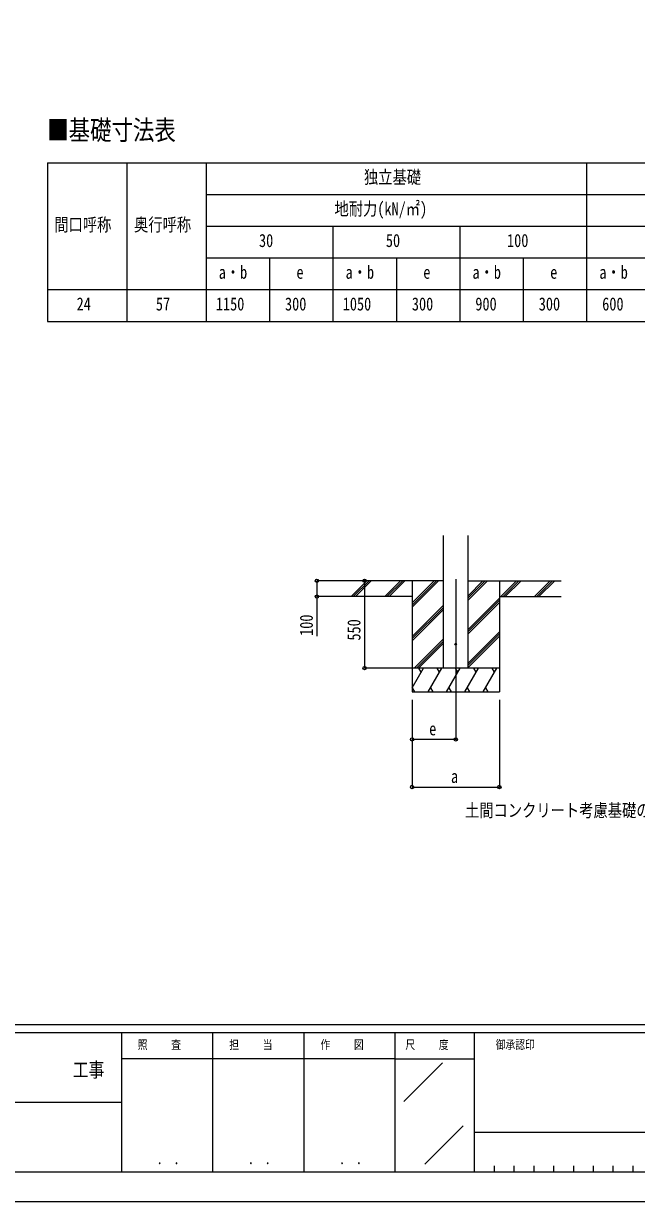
# Model space of a CAD drawing. Units: millimetres, scale not verified. Extents: x -10512 to 10512, y -7425 to 7425.
# Drawn here: x 2621 to 6485, y -7425 to 0 of the extents above; entities that cross this region are included whole.
import ezdxf
from ezdxf.enums import TextEntityAlignment as Align

# ---------------------------------------------------------------- set-up
doc = ezdxf.new("R2010")
doc.units = ezdxf.units.MM
doc.header["$LTSCALE"] = 40
doc.layers.add('0-1_TABLE1', color=7, linetype='Continuous', lineweight=18)
for name, color, linetype in [('0-2_USER1', 3, 'Continuous'), ('0-3_YKK_12', 2, 'Continuous'), ('0-4_YKK_13', 4, 'Continuous'), ('0-5_YKK_A1', 4, 'Continuous'), ('0-6_YKK_D', 6, 'Continuous'), ('0-7_YKK_ZWAK', 7, 'Continuous')]:
    doc.layers.add(name, color=color, linetype=linetype)
doc.styles.add('ＭＳ ゴシック', font='')
doc.styles.get('ＭＳ ゴシック').set_extended_font_data('MS Gothic')

msp = doc.modelspace()

# ---------------------------------------------------------------- linework, layer by layer
at = {"layer": '0-1_TABLE1'}
for p, q in [((2771.55, -877.22), (8571.55, -877.22)), ((2771.55, -877.22), (2771.55, -1877.22)), ((3271.55, -877.22), (3271.55, -1877.22)), ((3771.55, -877.22), (3771.55, -1877.22)), ((6171.55, -877.22), (6171.55, -1877.22)), ((3771.55, -1077.22), (8571.55, -1077.22)), ((3771.55, -1277.22), (8571.55, -1277.22)), ((4571.55, -1277.22), (4571.55, -1877.22)), ((5371.55, -1277.22), (5371.55, -1877.22)), ((3771.55, -1477.22), (8571.55, -1477.22)), ((2771.55, -1677.22), (8571.55, -1677.22)), ((2771.55, -1877.22), (8571.55, -1877.22))]:
    msp.add_line(p, q, dxfattribs=at)
for points in [[(4171.55, -1477.22), (4171.55, -1677.22), (4171.55, -1877.22)], [(4971.55, -1477.22), (4971.55, -1677.22), (4971.55, -1877.22)], [(5771.55, -1477.22), (5771.55, -1677.22), (5771.55, -1877.22)]]:
    msp.add_lwpolyline(points, dxfattribs=at)
at = {"layer": '0-3_YKK_12'}
msp.add_line((5345.98, -3503.29), (5345.98, -4262.5), dxfattribs=at)
at = {"layer": '0-4_YKK_13'}
msp.add_circle((5345.98, -3912.5), 5, dxfattribs=at)
at = {"layer": '0-5_YKK_A1'}
for p, q in [((5268.23, -4062.5), (5268.23, -3227.15)), ((5423.73, -4062.5), (5423.73, -3227.15)), ((5268.23, -3512.5), (4620.03, -3512.5)), ((4686.71, -3611.1), (4785.31, -3512.5)), ((4699.45, -3612.5), (4799.45, -3512.5)), ((4713.6, -3612.5), (4813.6, -3512.5)), ((4898.85, -3611.1), (4997.44, -3512.5)), ((4911.59, -3612.5), (5011.59, -3512.5)), ((4925.73, -3612.5), (5025.73, -3512.5)), ((5070.98, -3512.5), (5070.98, -4212.5)), ((5070.98, -3679.38), (5237.86, -3512.5)), ((5070.98, -3665.24), (5223.72, -3512.5)), ((5070.98, -3651.1), (5209.58, -3512.5)), ((5423.73, -3635), (5546.23, -3512.5)), ((5423.73, -3620.86), (5532.09, -3512.5)), ((5423.73, -3606.71), (5517.94, -3512.5)), ((5423.73, -3512.5), (6011.6, -3512.5)), ((5620.98, -3512.5), (5620.98, -4212.5)), ((5630.08, -3612.5), (5730.08, -3512.5)), ((5644.22, -3612.5), (5744.22, -3512.5)), ((5658.36, -3612.5), (5758.36, -3512.5)), ((5842.21, -3612.5), (5942.21, -3512.5)), ((5856.35, -3612.5), (5956.35, -3512.5)), ((5870.49, -3612.5), (5970.49, -3512.5)), ((5070.98, -3612.5), (4620.03, -3612.5)), ((5423.73, -3818.84), (5620.98, -3621.6)), ((5423.73, -3832.99), (5620.98, -3635.74)), ((5620.98, -3612.5), (6011.6, -3612.5)), ((5070.98, -3863.23), (5268.23, -3665.98)), ((5070.98, -3877.37), (5268.23, -3680.12)), ((5070.98, -3891.51), (5268.23, -3694.26)), ((5423.73, -3847.13), (5620.98, -3649.88)), ((5423.73, -4030.97), (5620.98, -3833.73)), ((5423.73, -4045.12), (5620.98, -3847.87)), ((5083.84, -4062.5), (5268.23, -3878.11)), ((5097.98, -4062.5), (5268.23, -3892.25)), ((5112.12, -4062.5), (5268.23, -3906.39)), ((5423.73, -4059.26), (5620.98, -3862.01)), ((5620.98, -4062.5), (5070.98, -4062.5)), ((5070.98, -4187.95), (5143.41, -4062.5)), ((5128.41, -4088.48), (5113.41, -4062.5)), ((5172.28, -4212.5), (5258.88, -4062.5)), ((5243.88, -4088.48), (5228.88, -4062.5)), ((5287.75, -4212.5), (5374.35, -4062.5)), ((5359.35, -4088.48), (5344.35, -4062.5)), ((5403.22, -4212.5), (5489.82, -4062.5)), ((5474.82, -4088.48), (5459.82, -4062.5)), ((5518.69, -4212.5), (5605.29, -4062.5)), ((5590.29, -4088.48), (5575.29, -4062.5)), ((5070.98, -4212.5), (5620.98, -4212.5)), ((5071.8, -4186.52), (5086.8, -4212.5)), ((5187.27, -4186.52), (5202.27, -4212.5)), ((5302.74, -4186.52), (5317.74, -4212.5)), ((5418.22, -4186.52), (5433.21, -4212.5)), ((5533.68, -4186.52), (5548.68, -4212.5))]:
    msp.add_line(p, q, dxfattribs=at)
at = {"layer": '0-6_YKK_D'}
for p, q in [((4619.03, -3512.5), (4469.98, -3512.5)), ((4770.25, -3512.5), (4771.98, -3512.5)), ((4770.98, -3512.5), (4770.98, -4062.5)), ((4619.03, -3612.5), (4469.98, -3612.5)), ((5069.98, -4062.5), (4769.98, -4062.5)), ((5070.98, -4262.5), (5070.98, -4813.5)), ((5070.98, -4262.5), (5070.98, -4513.5)), ((5345.98, -4263.5), (5345.98, -4513.5)), ((5620.98, -4262.5), (5620.98, -4813.5)), ((5345.98, -4512.5), (5070.98, -4512.5)), ((5070.98, -4812.5), (5620.98, -4812.5))]:
    msp.add_line(p, q, dxfattribs=at)
msp.add_lwpolyline([(4470.98, -3512.5), (4470.98, -3612.5), (4470.98, -3861)], dxfattribs=at)
for centre in [(4470.98, -3512.5), (4770.98, -3512.5), (4470.98, -3612.5), (4770.98, -4062.5), (5070.98, -4512.5), (5345.98, -4512.5), (5070.98, -4812.5), (5620.98, -4812.5)]:
    msp.add_circle(centre, 10.62, dxfattribs=at)
at = {"layer": '0-7_YKK_ZWAK'}
for p, q in [((9737.55, -6312.5), (-9762.45, -6312.5)), ((3237.55, -6362.5), (-12.45, -6362.5)), ((3812.55, -6362.5), (3812.55, -7237.5)), ((4387.55, -6362.5), (4387.55, -7237.5)), ((4962.55, -6362.5), (4962.55, -7237.5)), ((5462.55, -6362.5), (4962.55, -6362.5)), ((8043.8, -6362.5), (5462.55, -6362.5)), ((5462.55, -6362.5), (5462.55, -7237.5)), ((4962.55, -6525), (3237.55, -6525)), ((4962.55, -6525), (5462.55, -6525)), ((5017.76, -6795.73), (5262.59, -6550.9)), ((-12.45, -6800), (3237.55, -6800)), ((5151.68, -7189.97), (5392.23, -6949.42)), ((5462.55, -6987.5), (8043.8, -6987.5)), ((5587.55, -7200), (5587.55, -7237.5)), ((5712.55, -7200), (5712.55, -7237.5)), ((5837.55, -7200), (5837.55, -7237.5)), ((5962.55, -7200), (5962.55, -7237.5)), ((6087.55, -7200), (6087.55, -7237.5)), ((6212.55, -7200), (6212.55, -7237.5)), ((6337.55, -7200), (6337.55, -7237.5)), ((6462.55, -7200), (6462.55, -7237.5)), ((-12.45, -7237.5), (3237.55, -7237.5)), ((3237.55, -7237.5), (4962.55, -7237.5)), ((4962.55, -7237.5), (5462.55, -7237.5)), ((5462.55, -7237.5), (8043.8, -7237.5))]:
    msp.add_line(p, q, dxfattribs=at)
msp.add_lwpolyline([(-10512.5, -7425), (10512.5, -7425), (10512.5, 7425), (-10512.5, 7425)], close=True, dxfattribs=at)
msp.add_lwpolyline([(4962.55, -6362.5), (3237.55, -6362.5), (3237.55, -7237.5)], dxfattribs=at)

# ---------------------------------------------------------------- texts
at = {"layer": '0-1_TABLE1', "style": 'ＭＳ ゴシック', "width": 0.8}
for s, p in [('独立基礎', (4767.55, -1033.47)), ('地耐力(kN/㎡)', (4581.55, -1233.47)), ('間口呼称', (2814.55, -1333.47)), ('奥行呼称', (3317.55, -1333.47)), ('30', (4105.55, -1433.47)), ('50', (4905.55, -1433.47)), ('100', (5669.55, -1433.47)), ('a・b', (3851.55, -1633.47)), ('e', (4341.55, -1633.47)), ('a・b', (4651.55, -1633.47)), ('e', (5141.55, -1633.47)), ('a・b', (5451.55, -1633.47)), ('e', (5941.55, -1633.47)), ('a・b', (6251.55, -1633.47)), ('24', (2955.55, -1833.47)), ('57', (3455.55, -1833.47)), ('1150', (3833.55, -1833.47)), ('300', (4269.55, -1833.47)), ('1050', (4633.55, -1833.47)), ('300', (5069.55, -1833.47)), ('900', (5469.55, -1833.47)), ('300', (5869.55, -1833.47)), ('600', (6269.55, -1833.47))]:
    msp.add_text(s, height=82.48, dxfattribs=at).set_placement(p, align=Align.BOTTOM_LEFT)
at = {"layer": '0-2_USER1', "style": 'ＭＳ ゴシック', "width": 0.8}
for s, height, p in [('■基礎寸法表', 123.8, (2770.49, -770.8)), ('土間コンクリート考慮基礎の場合', 82.48, (5404.5, -5025.5))]:
    msp.add_text(s, height=height, dxfattribs=at).set_placement(p, align=Align.BOTTOM_LEFT)
at = {"layer": '0-6_YKK_D', "style": 'ＭＳ ゴシック', "width": 0.8}
for s, p in [('100', (4469.98, -3860)), ('550', (4769.98, -3889.5))]:
    msp.add_text(s, height=82.48, rotation=90, dxfattribs=at).set_placement(p, align=Align.BOTTOM_LEFT)
for s, p in [('e', (5178.48, -4511.5)), ('a', (5315.98, -4811.5))]:
    msp.add_text(s, height=82.48, dxfattribs=at).set_placement(p, align=Align.BOTTOM_LEFT)
at = {"layer": '0-7_YKK_ZWAK', "style": 'ＭＳ ゴシック', "width": 0.8}
for s, height, p in [('照     査', 54.99, (3341.05, -6481.25)), ('担     当', 54.99, (3918.05, -6481.25)), ('作     図', 54.99, (4493.05, -6481.25)), ('尺     度', 54.99, (5028.55, -6481.25)), ('御承認印', 54.99, (5597.85, -6481.25)), ('工事', 91.64, (2930.83, -6668.66)), ('． ．', 64.79, (3462.5, -7210.88)), ('． ．', 64.79, (4037.5, -7210.88)), ('． ．', 64.79, (4612.5, -7210.88))]:
    msp.add_text(s, height=height, dxfattribs=at).set_placement(p, align=Align.BOTTOM_LEFT)

doc.saveas('drawing.dxf')
